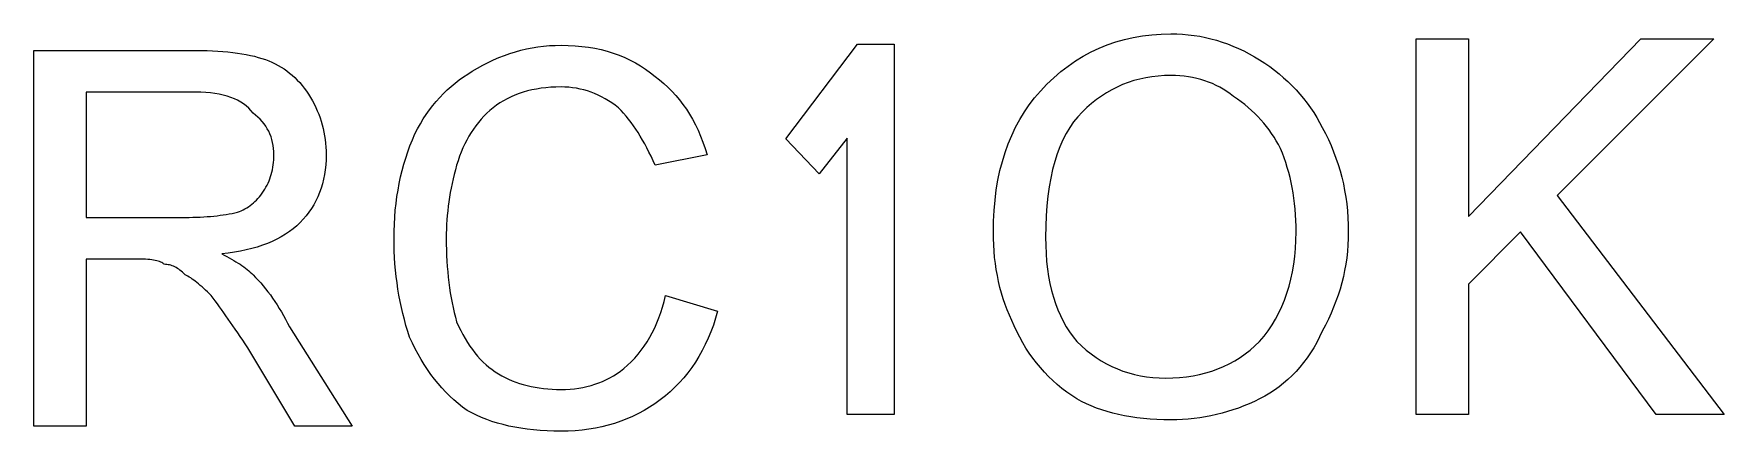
# Model space of a CAD drawing. Extents: x -194 to 239, y -574 to -265.
# Drawn here: x -87.427 to -84.582, y -319.229 to -318.56 of the extents above; entities that cross this region are included whole.
import ezdxf

# ---------------------------------------------------------------- set-up
doc = ezdxf.new("R2010")
doc.units = 0
doc.header["$LTSCALE"] = 0.5
doc.layers.get('0').update_dxf_attribs({"linetype": 'CONTINUOUS'})
doc.layers.add('VISIBLE', color=7, linetype='CONTINUOUS', lineweight=0)

msp = doc.modelspace()

# ---------------------------------------------------------------- linework, layer by layer
at = {"lineweight": 5}
msp.add_line((-86.10507, -318.79598), (-86.16106, -318.73699), dxfattribs=at)
at = {"layer": 'VISIBLE', "color": 7, "lineweight": 5}
for p, q in [((-85.59149, -318.5693), (-85.57656, -318.56591)), ((-85.57656, -318.56591), (-85.56129, -318.56326)), ((-85.56129, -318.56326), (-85.54568, -318.56138)), ((-85.54568, -318.56138), (-85.52972, -318.56024)), ((-85.52972, -318.56024), (-85.51342, -318.55987)), ((-85.51342, -318.55987), (-85.50357, -318.56004)), ((-85.50357, -318.56004), (-85.49379, -318.56055)), ((-85.49379, -318.56055), (-85.48408, -318.56141)), ((-85.48408, -318.56141), (-85.47444, -318.56261)), ((-85.47444, -318.56261), (-85.46486, -318.56416)), ((-85.46486, -318.56416), (-85.45536, -318.56604)), ((-85.45536, -318.56604), (-85.44592, -318.56827)), ((-87.42684, -319.22045), (-87.42684, -318.58795)), ((-87.42684, -318.58795), (-87.15451, -318.58795)), ((-87.15451, -318.58795), (-87.14477, -318.58802)), ((-87.14477, -318.58802), (-87.1353, -318.58822)), ((-87.1353, -318.58822), (-87.1261, -318.58857)), ((-87.1261, -318.58857), (-87.11718, -318.58905)), ((-87.11718, -318.58905), (-87.10853, -318.58966)), ((-87.10853, -318.58966), (-87.10016, -318.59042)), ((-87.10016, -318.59042), (-87.09206, -318.59131)), ((-87.09206, -318.59131), (-87.08423, -318.59234)), ((-87.08423, -318.59234), (-87.07668, -318.59351)), ((-87.07668, -318.59351), (-87.06941, -318.59481)), ((-87.06941, -318.59481), (-87.06241, -318.59625)), ((-86.63498, -318.59632), (-86.62574, -318.59306)), ((-86.62574, -318.59306), (-86.61645, -318.59015)), ((-86.61645, -318.59015), (-86.60708, -318.58757)), ((-86.60708, -318.58757), (-86.59764, -318.58534)), ((-86.59764, -318.58534), (-86.58814, -318.58345)), ((-86.58814, -318.58345), (-86.57856, -318.58191)), ((-86.57856, -318.58191), (-86.56892, -318.58071)), ((-86.56892, -318.58071), (-86.55921, -318.57985)), ((-86.55921, -318.57985), (-86.54943, -318.57934)), ((-86.54943, -318.57934), (-86.53958, -318.57916)), ((-86.53958, -318.57916), (-86.52764, -318.57937)), ((-86.52764, -318.57937), (-86.51597, -318.57999)), ((-86.51597, -318.57999), (-86.50458, -318.58102)), ((-86.50458, -318.58102), (-86.49346, -318.58246)), ((-86.49346, -318.58246), (-86.48261, -318.58431)), ((-86.48261, -318.58431), (-86.47205, -318.58658)), ((-86.47205, -318.58658), (-86.46175, -318.58925)), ((-86.46175, -318.58925), (-86.45173, -318.59234)), ((-86.45173, -318.59234), (-86.44199, -318.59584)), ((-86.16106, -318.73699), (-86.04051, -318.57744)), ((-86.04051, -318.57744), (-85.97901, -318.57744)), ((-85.97901, -318.57744), (-85.97901, -318.97275)), ((-85.97901, -318.57744), (-85.97901, -319.20115)), ((-85.66098, -318.59761), (-85.64776, -318.59044)), ((-85.64776, -318.59044), (-85.63421, -318.58402)), ((-85.63421, -318.58402), (-85.62031, -318.57836)), ((-85.62031, -318.57836), (-85.60607, -318.57346)), ((-85.60607, -318.57346), (-85.59149, -318.5693)), ((-85.44592, -318.56827), (-85.43655, -318.57085)), ((-85.43655, -318.57085), (-85.42725, -318.57376)), ((-85.42725, -318.57376), (-85.41802, -318.57702)), ((-85.41802, -318.57702), (-85.40886, -318.58063)), ((-85.40886, -318.58063), (-85.39977, -318.58457)), ((-85.39977, -318.58457), (-85.39074, -318.58886)), ((-85.39074, -318.58886), (-85.38179, -318.5935)), ((-85.38179, -318.5935), (-85.3729, -318.59847)), ((-85.10054, -318.56865), (-85.01269, -318.56865)), ((-85.10054, -319.20115), (-85.10054, -318.56865)), ((-85.01269, -318.56865), (-85.01269, -318.86733)), ((-85.01269, -318.86733), (-84.72279, -318.56865)), ((-84.5998, -318.56865), (-84.86335, -318.83219)), ((-84.72279, -318.56865), (-84.5998, -318.56865)), ((-87.06241, -318.59625), (-87.05568, -318.59783)), ((-87.05568, -318.59783), (-87.04923, -318.59955)), ((-87.04923, -318.59955), (-87.04306, -318.6014)), ((-87.04306, -318.6014), (-87.03715, -318.60339)), ((-87.03715, -318.60339), (-87.03153, -318.60552)), ((-87.03153, -318.60552), (-87.0261, -318.60782)), ((-87.0261, -318.60782), (-87.02082, -318.61032)), ((-87.02082, -318.61032), (-87.01567, -318.61303)), ((-87.01567, -318.61303), (-87.01066, -318.61595)), ((-87.01066, -318.61595), (-87.00579, -318.61907)), ((-87.00579, -318.61907), (-87.00105, -318.6224)), ((-87.00105, -318.6224), (-86.99646, -318.62594)), ((-86.6965, -318.62762), (-86.68892, -318.62309)), ((-86.68892, -318.62309), (-86.6801, -318.61777)), ((-86.6801, -318.61777), (-86.67121, -318.61279)), ((-86.67121, -318.61279), (-86.66226, -318.60816)), ((-86.66226, -318.60816), (-86.65323, -318.60387)), ((-86.65323, -318.60387), (-86.64414, -318.59993)), ((-86.64414, -318.59993), (-86.63498, -318.59632)), ((-86.44199, -318.59584), (-86.43251, -318.59975)), ((-86.43251, -318.59975), (-86.42332, -318.60408)), ((-86.42332, -318.60408), (-86.4144, -318.60881)), ((-86.4144, -318.60881), (-86.40575, -318.61396)), ((-86.40575, -318.61396), (-86.39738, -318.61952)), ((-86.39738, -318.61952), (-86.38928, -318.62549)), ((-85.71039, -318.63385), (-85.69855, -318.62366)), ((-85.69855, -318.62366), (-85.68637, -318.61422)), ((-85.68637, -318.61422), (-85.67384, -318.60554)), ((-85.67384, -318.60554), (-85.66098, -318.59761)), ((-85.3729, -318.59847), (-85.36408, -318.60379)), ((-85.36408, -318.60379), (-85.35543, -318.60938)), ((-85.35543, -318.60938), (-85.34706, -318.61518)), ((-85.34706, -318.61518), (-85.33896, -318.62119)), ((-85.33896, -318.62119), (-85.33114, -318.6274)), ((-86.99646, -318.62594), (-86.99199, -318.62968)), ((-86.99199, -318.62968), (-86.98767, -318.63362)), ((-86.98767, -318.63362), (-86.98348, -318.63778)), ((-86.98348, -318.63778), (-86.97943, -318.64213)), ((-86.97943, -318.64213), (-86.97552, -318.6467)), ((-86.97552, -318.6467), (-86.97175, -318.65147)), ((-86.97175, -318.65147), (-86.96811, -318.65644)), ((-86.73133, -318.65438), (-86.72478, -318.64848)), ((-86.72478, -318.64848), (-86.71802, -318.64285)), ((-86.71802, -318.64285), (-86.71105, -318.6375)), ((-86.71105, -318.6375), (-86.70388, -318.63242)), ((-86.70388, -318.63242), (-86.6965, -318.62762)), ((-86.57307, -318.65164), (-86.58093, -318.65287)), ((-86.56501, -318.65068), (-86.57307, -318.65164)), ((-86.55674, -318.64999), (-86.56501, -318.65068)), ((-86.54826, -318.64958), (-86.55674, -318.64999)), ((-86.53958, -318.64944), (-86.54826, -318.64958)), ((-86.53302, -318.64958), (-86.53958, -318.64944)), ((-86.52654, -318.64999), (-86.53302, -318.64958)), ((-86.52012, -318.65068), (-86.52654, -318.64999)), ((-86.51377, -318.65164), (-86.52012, -318.65068)), ((-86.50749, -318.65287), (-86.51377, -318.65164)), ((-86.38928, -318.62549), (-86.38145, -318.63187)), ((-86.38145, -318.63187), (-86.3739, -318.63754)), ((-86.3739, -318.63754), (-86.36663, -318.64354)), ((-86.36663, -318.64354), (-86.35963, -318.64989)), ((-86.35963, -318.64989), (-86.3529, -318.65658)), ((-85.73304, -318.6565), (-85.72189, -318.6448)), ((-85.72189, -318.6448), (-85.71039, -318.63385)), ((-85.60391, -318.6496), (-85.61293, -318.65417)), ((-85.59468, -318.64552), (-85.60391, -318.6496)), ((-85.58524, -318.64191), (-85.59468, -318.64552)), ((-85.5756, -318.63879), (-85.58524, -318.64191)), ((-85.56575, -318.63615), (-85.5756, -318.63879)), ((-85.5557, -318.63399), (-85.56575, -318.63615)), ((-85.54544, -318.63231), (-85.5557, -318.63399)), ((-85.53497, -318.63111), (-85.54544, -318.63231)), ((-85.5243, -318.63038), (-85.53497, -318.63111)), ((-85.51342, -318.63014), (-85.5243, -318.63038)), ((-85.5058, -318.63028), (-85.51342, -318.63014)), ((-85.49832, -318.63069), (-85.5058, -318.63028)), ((-85.49098, -318.63138), (-85.49832, -318.63069)), ((-85.48377, -318.63234), (-85.49098, -318.63138)), ((-85.4767, -318.63358), (-85.48377, -318.63234)), ((-85.46977, -318.63509), (-85.4767, -318.63358)), ((-85.46298, -318.63687), (-85.46977, -318.63509)), ((-85.45632, -318.63893), (-85.46298, -318.63687)), ((-85.4498, -318.64126), (-85.45632, -318.63893)), ((-85.44342, -318.64387), (-85.4498, -318.64126)), ((-85.43717, -318.64675), (-85.44342, -318.64387)), ((-85.43106, -318.64991), (-85.43717, -318.64675)), ((-85.42509, -318.65334), (-85.43106, -318.64991)), ((-85.33114, -318.6274), (-85.32359, -318.63382)), ((-85.32359, -318.63382), (-85.31631, -318.64044)), ((-85.31631, -318.64044), (-85.30931, -318.64727)), ((-85.30931, -318.64727), (-85.30259, -318.6543)), ((-87.15451, -318.65823), (-87.33899, -318.65823)), ((-87.33899, -318.65823), (-87.33899, -318.86906)), ((-87.1459, -318.65836), (-87.15451, -318.65823)), ((-87.13763, -318.65878), (-87.1459, -318.65836)), ((-87.1297, -318.65946), (-87.13763, -318.65878)), ((-87.12212, -318.66042), (-87.1297, -318.65946)), ((-87.11488, -318.66166), (-87.12212, -318.66042)), ((-87.10798, -318.66317), (-87.11488, -318.66166)), ((-87.10143, -318.66495), (-87.10798, -318.66317)), ((-87.09522, -318.66701), (-87.10143, -318.66495)), ((-87.08935, -318.66935), (-87.09522, -318.66701)), ((-87.08382, -318.67195), (-87.08935, -318.66935)), ((-87.07864, -318.67484), (-87.08382, -318.67195)), ((-87.0738, -318.67799), (-87.07864, -318.67484)), ((-87.06931, -318.68142), (-87.0738, -318.67799)), ((-86.96811, -318.65644), (-86.96461, -318.66162)), ((-86.96461, -318.66162), (-86.96125, -318.66701)), ((-86.96125, -318.66701), (-86.95806, -318.67254)), ((-86.95806, -318.67254), (-86.95507, -318.67813)), ((-86.95507, -318.67813), (-86.95229, -318.68379)), ((-86.76102, -318.68801), (-86.75549, -318.68074)), ((-86.75549, -318.68074), (-86.74976, -318.67374)), ((-86.74976, -318.67374), (-86.74382, -318.66701)), ((-86.74382, -318.66701), (-86.73768, -318.66056)), ((-86.73768, -318.66056), (-86.73133, -318.65438)), ((-86.64819, -318.68033), (-86.65378, -318.68458)), ((-86.64239, -318.67635), (-86.64819, -318.68033)), ((-86.63638, -318.67264), (-86.64239, -318.67635)), ((-86.63017, -318.66921), (-86.63638, -318.67264)), ((-86.62375, -318.66605), (-86.63017, -318.66921)), ((-86.61713, -318.66317), (-86.62375, -318.66605)), ((-86.6103, -318.66056), (-86.61713, -318.66317)), ((-86.60327, -318.65823), (-86.6103, -318.66056)), ((-86.59603, -318.65617), (-86.60327, -318.65823)), ((-86.58858, -318.65438), (-86.59603, -318.65617)), ((-86.58093, -318.65287), (-86.58858, -318.65438)), ((-86.50128, -318.65438), (-86.50749, -318.65287)), ((-86.49514, -318.65617), (-86.50128, -318.65438)), ((-86.48907, -318.65823), (-86.49514, -318.65617)), ((-86.48306, -318.66056), (-86.48907, -318.65823)), ((-86.47712, -318.66317), (-86.48306, -318.66056)), ((-86.47126, -318.66605), (-86.47712, -318.66317)), ((-86.46546, -318.66921), (-86.47126, -318.66605)), ((-86.45973, -318.67264), (-86.46546, -318.66921)), ((-86.45406, -318.67635), (-86.45973, -318.67264)), ((-86.44847, -318.68033), (-86.45406, -318.67635)), ((-86.44295, -318.68458), (-86.44847, -318.68033)), ((-86.3529, -318.65658), (-86.34645, -318.66361)), ((-86.34645, -318.66361), (-86.34027, -318.67099)), ((-86.34027, -318.67099), (-86.33437, -318.67871)), ((-86.33437, -318.67871), (-86.32874, -318.68678)), ((-85.75991, -318.6916), (-85.75157, -318.67942)), ((-85.75157, -318.67942), (-85.74261, -318.66772)), ((-85.74261, -318.66772), (-85.73304, -318.6565)), ((-85.64698, -318.67723), (-85.65497, -318.68419)), ((-85.63877, -318.67074), (-85.64698, -318.67723)), ((-85.63037, -318.66473), (-85.63877, -318.67074)), ((-85.62175, -318.65921), (-85.63037, -318.66473)), ((-85.61293, -318.65417), (-85.62175, -318.65921)), ((-85.41926, -318.65705), (-85.42509, -318.65334)), ((-85.41356, -318.66103), (-85.41926, -318.65705)), ((-85.408, -318.66528), (-85.41356, -318.66103)), ((-85.40152, -318.66974), (-85.408, -318.66528)), ((-85.39524, -318.67434), (-85.40152, -318.66974)), ((-85.38916, -318.67908), (-85.39524, -318.67434)), ((-85.3833, -318.68395), (-85.38916, -318.67908)), ((-85.30259, -318.6543), (-85.29613, -318.66154)), ((-85.29613, -318.66154), (-85.28996, -318.66899)), ((-85.28996, -318.66899), (-85.28405, -318.67664)), ((-85.28405, -318.67664), (-85.27843, -318.6845)), ((-87.06515, -318.68513), (-87.06931, -318.68142)), ((-87.06135, -318.68911), (-87.06515, -318.68513)), ((-87.05788, -318.69337), (-87.06135, -318.68911)), ((-87.05362, -318.69673), (-87.05788, -318.69337)), ((-87.04964, -318.70023), (-87.05362, -318.69673)), ((-87.04594, -318.70387), (-87.04964, -318.70023)), ((-87.04251, -318.70764), (-87.04594, -318.70387)), ((-87.03935, -318.71155), (-87.04251, -318.70764)), ((-86.95229, -318.68379), (-86.94972, -318.68952)), ((-86.94972, -318.68952), (-86.94735, -318.69532)), ((-86.94735, -318.69532), (-86.94519, -318.70119)), ((-86.94519, -318.70119), (-86.94323, -318.70713)), ((-86.94323, -318.70713), (-86.94148, -318.71313)), ((-86.77636, -318.71148), (-86.77145, -318.70339)), ((-86.77145, -318.70339), (-86.76634, -318.69556)), ((-86.76634, -318.69556), (-86.76102, -318.68801)), ((-86.67866, -318.70912), (-86.68302, -318.71464)), ((-86.6741, -318.7038), (-86.67866, -318.70912)), ((-86.66933, -318.69869), (-86.6741, -318.7038)), ((-86.66435, -318.69378), (-86.66933, -318.69869)), ((-86.65917, -318.68908), (-86.66435, -318.69378)), ((-86.65378, -318.68458), (-86.65917, -318.68908)), ((-86.43859, -318.68908), (-86.44295, -318.68458)), ((-86.4343, -318.69378), (-86.43859, -318.68908)), ((-86.43008, -318.69869), (-86.4343, -318.69378)), ((-86.42593, -318.7038), (-86.43008, -318.69869)), ((-86.42184, -318.70912), (-86.42593, -318.7038)), ((-86.41783, -318.71464), (-86.42184, -318.70912)), ((-86.32874, -318.68678), (-86.32339, -318.69519)), ((-86.32339, -318.69519), (-86.31831, -318.70394)), ((-86.31831, -318.70394), (-86.31351, -318.71303)), ((-85.77473, -318.71741), (-85.76763, -318.70427)), ((-85.76763, -318.70427), (-85.75991, -318.6916)), ((-85.67717, -318.70838), (-85.68366, -318.71779)), ((-85.67021, -318.69967), (-85.67717, -318.70838)), ((-85.66276, -318.69164), (-85.67021, -318.69967)), ((-85.65497, -318.68419), (-85.66276, -318.69164)), ((-85.37763, -318.68896), (-85.3833, -318.68395)), ((-85.37218, -318.69411), (-85.37763, -318.68896)), ((-85.36693, -318.69939), (-85.37218, -318.69411)), ((-85.36188, -318.70481), (-85.36693, -318.69939)), ((-85.35704, -318.71037), (-85.36188, -318.70481)), ((-85.27843, -318.6845), (-85.27307, -318.69256)), ((-85.27307, -318.69256), (-85.268, -318.70083)), ((-85.268, -318.70083), (-85.26319, -318.70931)), ((-85.26319, -318.70931), (-85.25866, -318.71799)), ((-87.03647, -318.7156), (-87.03935, -318.71155)), ((-87.03386, -318.71979), (-87.03647, -318.7156)), ((-87.03153, -318.72411), (-87.03386, -318.71979)), ((-87.02947, -318.72857), (-87.03153, -318.72411)), ((-87.02768, -318.73317), (-87.02947, -318.72857)), ((-87.02617, -318.73791), (-87.02768, -318.73317)), ((-87.02494, -318.74278), (-87.02617, -318.73791)), ((-86.94148, -318.71313), (-86.93994, -318.71921)), ((-86.93994, -318.71921), (-86.9386, -318.72535)), ((-86.9386, -318.72535), (-86.93747, -318.73156)), ((-86.93747, -318.73156), (-86.93654, -318.73784)), ((-86.93654, -318.73784), (-86.93582, -318.74419)), ((-86.78981, -318.73846), (-86.78555, -318.72851)), ((-86.78555, -318.72851), (-86.78106, -318.71986)), ((-86.78106, -318.71986), (-86.77636, -318.71148)), ((-86.69486, -318.73245), (-86.69839, -318.7388)), ((-86.69112, -318.72631), (-86.69486, -318.73245)), ((-86.68717, -318.72037), (-86.69112, -318.72631)), ((-86.68302, -318.71464), (-86.68717, -318.72037)), ((-86.41388, -318.72037), (-86.41783, -318.71464)), ((-86.41, -318.72631), (-86.41388, -318.72037)), ((-86.40619, -318.73245), (-86.41, -318.72631)), ((-86.40245, -318.7388), (-86.40619, -318.73245)), ((-86.31351, -318.71303), (-86.30898, -318.72247)), ((-86.30898, -318.72247), (-86.30472, -318.73225)), ((-86.30472, -318.73225), (-86.30074, -318.74237)), ((-86.05808, -318.73556), (-86.10507, -318.79598)), ((-86.05808, -319.20115), (-86.05808, -318.73556)), ((-86.05808, -318.97275), (-86.05808, -318.73556)), ((-85.78709, -318.74514), (-85.78122, -318.73103)), ((-85.78122, -318.73103), (-85.77473, -318.71741)), ((-85.68966, -318.72787), (-85.69519, -318.73865)), ((-85.68366, -318.71779), (-85.68966, -318.72787)), ((-85.35241, -318.71607), (-85.35704, -318.71037)), ((-85.34798, -318.7219), (-85.35241, -318.71607)), ((-85.34376, -318.72787), (-85.34798, -318.7219)), ((-85.33975, -318.73398), (-85.34376, -318.72787)), ((-85.33594, -318.74023), (-85.33975, -318.73398)), ((-85.25866, -318.71799), (-85.25334, -318.72794)), ((-85.25334, -318.72794), (-85.24837, -318.73803)), ((-85.24837, -318.73803), (-85.24373, -318.74826)), ((-87.02398, -318.74779), (-87.02494, -318.74278)), ((-87.02329, -318.75294), (-87.02398, -318.74779)), ((-87.02288, -318.75822), (-87.02329, -318.75294)), ((-87.02274, -318.76364), (-87.02288, -318.75822)), ((-87.02281, -318.768), (-87.02274, -318.76364)), ((-86.93582, -318.74419), (-86.9353, -318.7506)), ((-86.9353, -318.7506), (-86.935, -318.75709)), ((-86.93489, -318.76364), (-86.93506, -318.77233)), ((-86.935, -318.75709), (-86.93489, -318.76364)), ((-86.80093, -318.76913), (-86.79749, -318.75877)), ((-86.79749, -318.75877), (-86.79379, -318.74855)), ((-86.79379, -318.74855), (-86.78981, -318.73846)), ((-86.71047, -318.76625), (-86.71297, -318.77363)), ((-86.70776, -318.75908), (-86.71047, -318.76625)), ((-86.70484, -318.75211), (-86.70776, -318.75908)), ((-86.70172, -318.74535), (-86.70484, -318.75211)), ((-86.69839, -318.7388), (-86.70172, -318.74535)), ((-86.39878, -318.74535), (-86.40245, -318.7388)), ((-86.39518, -318.75211), (-86.39878, -318.74535)), ((-86.39164, -318.75908), (-86.39518, -318.75211)), ((-86.38818, -318.76625), (-86.39164, -318.75908)), ((-86.38478, -318.77363), (-86.38818, -318.76625)), ((-86.29361, -318.76364), (-86.38145, -318.78121)), ((-86.30074, -318.74237), (-86.29704, -318.75284)), ((-86.29704, -318.75284), (-86.29361, -318.76364)), ((-85.79697, -318.77478), (-85.79234, -318.75972)), ((-85.79234, -318.75972), (-85.78709, -318.74514)), ((-85.7048, -318.76226), (-85.70888, -318.77509)), ((-85.70023, -318.75011), (-85.7048, -318.76226)), ((-85.69519, -318.73865), (-85.70023, -318.75011)), ((-85.33234, -318.74661), (-85.33594, -318.74023)), ((-85.32894, -318.75313), (-85.33234, -318.74661)), ((-85.32575, -318.76089), (-85.32894, -318.75313)), ((-85.32276, -318.76878), (-85.32575, -318.76089)), ((-85.24373, -318.74826), (-85.23944, -318.75862)), ((-85.23944, -318.75862), (-85.2355, -318.76912)), ((-87.02713, -318.79659), (-87.0261, -318.79271)), ((-87.0261, -318.79271), (-87.02521, -318.78876)), ((-87.02521, -318.78876), (-87.02446, -318.78475)), ((-87.02446, -318.78475), (-87.02384, -318.78066)), ((-87.02384, -318.78066), (-87.02336, -318.77651)), ((-87.02336, -318.77651), (-87.02302, -318.77229)), ((-87.02302, -318.77229), (-87.02281, -318.768)), ((-86.93644, -318.78907), (-86.93764, -318.79714)), ((-86.93558, -318.7808), (-86.93644, -318.78907)), ((-86.93506, -318.77233), (-86.93558, -318.7808)), ((-86.80957, -318.80105), (-86.80696, -318.79027)), ((-86.80696, -318.79027), (-86.80408, -318.77964)), ((-86.80408, -318.77964), (-86.80093, -318.76913)), ((-86.7174, -318.7889), (-86.71939, -318.79659)), ((-86.71527, -318.78121), (-86.7174, -318.7889)), ((-86.71297, -318.77363), (-86.71527, -318.78121)), ((-86.38145, -318.78121), (-86.38478, -318.77363)), ((-85.80438, -318.80635), (-85.80098, -318.79033)), ((-85.80098, -318.79033), (-85.79697, -318.77478)), ((-85.71248, -318.78861), (-85.71561, -318.80282)), ((-85.70888, -318.77509), (-85.71248, -318.78861)), ((-85.31998, -318.77681), (-85.32276, -318.76878)), ((-85.31741, -318.78498), (-85.31998, -318.77681)), ((-85.31504, -318.79328), (-85.31741, -318.78498)), ((-85.31288, -318.80172), (-85.31504, -318.79328)), ((-85.2355, -318.76912), (-85.2319, -318.77976)), ((-85.2319, -318.77976), (-85.22864, -318.79054)), ((-85.22864, -318.79054), (-85.22572, -318.80145)), ((-87.04031, -318.82514), (-87.03818, -318.82181)), ((-87.03818, -318.82181), (-87.03619, -318.81841)), ((-87.03619, -318.81841), (-87.03434, -318.81495)), ((-87.03434, -318.81495), (-87.03262, -318.81141)), ((-87.03262, -318.81141), (-87.03105, -318.80781)), ((-87.03105, -318.80781), (-87.0296, -318.80414)), ((-87.0296, -318.80414), (-87.0283, -318.8004)), ((-87.0283, -318.8004), (-87.02713, -318.79659)), ((-86.9433, -318.82009), (-86.94587, -318.82733)), ((-86.94107, -318.81265), (-86.9433, -318.82009)), ((-86.93918, -318.80499), (-86.94107, -318.81265)), ((-86.93764, -318.79714), (-86.93918, -318.80499)), ((-86.81575, -318.8342), (-86.81397, -318.82301)), ((-86.81397, -318.82301), (-86.81191, -318.81196)), ((-86.81191, -318.81196), (-86.80957, -318.80105)), ((-86.72454, -318.81965), (-86.72598, -318.82733)), ((-86.72296, -318.81196), (-86.72454, -318.81965)), ((-86.72124, -318.80427), (-86.72296, -318.81196)), ((-86.71939, -318.79659), (-86.72124, -318.80427)), ((-85.80932, -318.83985), (-85.80716, -318.82286)), ((-85.80716, -318.82286), (-85.80438, -318.80635)), ((-85.71825, -318.81771), (-85.72041, -318.83329)), ((-85.71561, -318.80282), (-85.71825, -318.81771)), ((-85.31092, -318.8103), (-85.31288, -318.80172)), ((-85.30917, -318.81902), (-85.31092, -318.8103)), ((-85.30763, -318.82787), (-85.30917, -318.81902)), ((-85.22572, -318.80145), (-85.22314, -318.8125)), ((-85.22314, -318.8125), (-85.22091, -318.82368)), ((-87.06862, -318.85307), (-87.0657, -318.85122)), ((-87.0657, -318.85122), (-87.06286, -318.84923)), ((-87.06286, -318.84923), (-87.06008, -318.8471)), ((-87.06008, -318.8471), (-87.05737, -318.84483)), ((-87.05737, -318.84483), (-87.05472, -318.84243)), ((-87.05472, -318.84243), (-87.05215, -318.83989)), ((-87.05215, -318.83989), (-87.04964, -318.83722)), ((-87.04964, -318.83722), (-87.04721, -318.8344)), ((-87.04721, -318.8344), (-87.04484, -318.83145)), ((-87.04484, -318.83145), (-87.04254, -318.82836)), ((-87.04254, -318.82836), (-87.04031, -318.82514)), ((-86.95565, -318.84782), (-86.9596, -318.85424)), ((-86.95205, -318.8412), (-86.95565, -318.84782)), ((-86.94879, -318.83437), (-86.95205, -318.8412)), ((-86.94587, -318.82733), (-86.94879, -318.83437)), ((-86.81849, -318.85698), (-86.81726, -318.84552)), ((-86.81726, -318.84552), (-86.81575, -318.8342)), ((-86.72948, -318.85039), (-86.73037, -318.85808)), ((-86.72845, -318.84271), (-86.72948, -318.85039)), ((-86.72728, -318.83502), (-86.72845, -318.84271)), ((-86.72598, -318.82733), (-86.72728, -318.83502)), ((-85.81087, -318.85731), (-85.80932, -318.83985)), ((-85.72209, -318.84956), (-85.72329, -318.86651)), ((-85.72041, -318.83329), (-85.72209, -318.84956)), ((-85.30629, -318.83686), (-85.30763, -318.82787)), ((-85.30516, -318.84599), (-85.30629, -318.83686)), ((-85.30423, -318.85525), (-85.30516, -318.84599)), ((-85.22091, -318.82368), (-85.21903, -318.83501)), ((-85.21903, -318.83501), (-85.21748, -318.84647)), ((-85.21748, -318.84647), (-85.21628, -318.85807)), ((-84.86335, -318.83219), (-84.58223, -319.20115)), ((-87.33899, -318.86906), (-87.17208, -318.86906)), ((-87.17208, -318.86906), (-87.16556, -318.86903)), ((-87.16556, -318.86903), (-87.15918, -318.86892)), ((-87.15918, -318.86892), (-87.15293, -318.86875)), ((-87.15293, -318.86875), (-87.14683, -318.86851)), ((-87.14683, -318.86851), (-87.14085, -318.8682)), ((-87.14085, -318.8682), (-87.13502, -318.86783)), ((-87.13502, -318.86783), (-87.12932, -318.86738)), ((-87.12932, -318.86738), (-87.12377, -318.86687)), ((-87.12377, -318.86687), (-87.11834, -318.86628)), ((-87.11834, -318.86628), (-87.11306, -318.86563)), ((-87.11306, -318.86563), (-87.10791, -318.86491)), ((-87.10791, -318.86491), (-87.1029, -318.86412)), ((-87.1029, -318.86412), (-87.09803, -318.86326)), ((-87.09803, -318.86326), (-87.09329, -318.86234)), ((-87.09329, -318.86234), (-87.0887, -318.86134)), ((-87.0887, -318.86134), (-87.08423, -318.86028)), ((-87.08423, -318.86028), (-87.08097, -318.85911)), ((-87.08097, -318.85911), (-87.07778, -318.85781)), ((-87.07778, -318.85781), (-87.07466, -318.85636)), ((-87.07466, -318.85636), (-87.07161, -318.85479)), ((-87.07161, -318.85479), (-87.06862, -318.85307)), ((-86.97882, -318.87785), (-86.98448, -318.8832)), ((-86.9735, -318.87225), (-86.97882, -318.87785)), ((-86.96852, -318.86645), (-86.9735, -318.87225)), ((-86.96389, -318.86045), (-86.96852, -318.86645)), ((-86.9596, -318.85424), (-86.96389, -318.86045)), ((-86.82014, -318.88032), (-86.81946, -318.86858)), ((-86.81946, -318.86858), (-86.81849, -318.85698)), ((-86.73175, -318.87345), (-86.73223, -318.88114)), ((-86.73113, -318.86577), (-86.73175, -318.87345)), ((-86.73037, -318.85808), (-86.73113, -318.86577)), ((-85.8121, -318.89369), (-85.81179, -318.87526)), ((-85.81179, -318.87526), (-85.81087, -318.85731)), ((-85.72329, -318.86651), (-85.72401, -318.88415)), ((-85.30351, -318.86466), (-85.30423, -318.85525)), ((-85.303, -318.8742), (-85.30351, -318.86466)), ((-85.30269, -318.88387), (-85.303, -318.8742)), ((-85.21628, -318.85807), (-85.21542, -318.8698)), ((-85.21542, -318.8698), (-85.21491, -318.88168)), ((-87.01794, -318.90585), (-87.02566, -318.90955)), ((-87.01056, -318.90187), (-87.01794, -318.90585)), ((-87.00352, -318.89761), (-87.01056, -318.90187)), ((-86.99683, -318.89308), (-87.00352, -318.89761)), ((-86.99048, -318.88828), (-86.99683, -318.89308)), ((-86.98448, -318.8832), (-86.99048, -318.88828)), ((-86.82069, -318.9042), (-86.82055, -318.89219)), ((-86.82059, -318.91515), (-86.82069, -318.9042)), ((-86.82055, -318.89219), (-86.82014, -318.88032)), ((-86.73277, -318.89651), (-86.73284, -318.9042)), ((-86.73284, -318.9042), (-86.73277, -318.91401)), ((-86.73257, -318.88883), (-86.73277, -318.89651)), ((-86.73223, -318.88114), (-86.73257, -318.88883)), ((-85.81196, -318.9046), (-85.8121, -318.89369)), ((-85.81155, -318.91537), (-85.81196, -318.9046)), ((-85.72401, -318.88415), (-85.72425, -318.90247)), ((-85.72425, -318.90247), (-85.72405, -318.91654)), ((-85.30355, -318.92155), (-85.30283, -318.90779)), ((-85.30283, -318.90779), (-85.30259, -318.89369)), ((-85.30259, -318.89369), (-85.30269, -318.88387)), ((-85.21491, -318.90463), (-85.21542, -318.91551)), ((-85.21491, -318.88168), (-85.21474, -318.89369)), ((-85.21474, -318.89369), (-85.21491, -318.90463)), ((-84.92484, -318.89369), (-85.01269, -318.98154)), ((-84.69644, -319.20115), (-84.92484, -318.89369)), ((-87.09978, -318.92932), (-87.11059, -318.93056)), ((-87.11059, -318.93056), (-87.10626, -318.93275)), ((-87.10626, -318.93275), (-87.10208, -318.93495)), ((-87.10208, -318.93495), (-87.09803, -318.93714)), ((-87.08931, -318.92781), (-87.09978, -318.92932)), ((-87.09803, -318.93714), (-87.09412, -318.93934)), ((-87.07919, -318.92603), (-87.08931, -318.92781)), ((-87.06941, -318.92397), (-87.07919, -318.92603)), ((-87.05997, -318.92163), (-87.06941, -318.92397)), ((-87.05088, -318.91903), (-87.05997, -318.92163)), ((-87.04213, -318.91614), (-87.05088, -318.91903)), ((-87.03372, -318.91299), (-87.04213, -318.91614)), ((-87.02566, -318.90955), (-87.03372, -318.91299)), ((-86.82028, -318.92603), (-86.82059, -318.91515)), ((-86.81976, -318.93683), (-86.82028, -318.92603)), ((-86.81904, -318.94758), (-86.81976, -318.93683)), ((-86.73277, -318.91401), (-86.73257, -318.92369)), ((-86.73257, -318.92369), (-86.73223, -318.93323)), ((-86.73223, -318.93323), (-86.73175, -318.94263)), ((-85.81087, -318.92601), (-85.81155, -318.91537)), ((-85.80991, -318.93651), (-85.81087, -318.92601)), ((-85.80867, -318.94688), (-85.80991, -318.93651)), ((-85.72405, -318.91654), (-85.72343, -318.9302)), ((-85.72343, -318.9302), (-85.7224, -318.94344)), ((-85.30643, -318.94804), (-85.30475, -318.93497)), ((-85.30475, -318.93497), (-85.30355, -318.92155)), ((-85.21748, -318.93706), (-85.21903, -318.94773)), ((-85.21628, -318.92632), (-85.21748, -318.93706)), ((-85.21542, -318.91551), (-85.21628, -318.92632)), ((-87.33899, -318.93934), (-87.33899, -319.22045)), ((-87.25114, -318.93934), (-87.33899, -318.93934)), ((-87.24686, -318.93937), (-87.25114, -318.93934)), ((-87.24277, -318.93948), (-87.24686, -318.93937)), ((-87.23889, -318.93965), (-87.24277, -318.93948)), ((-87.23522, -318.93989), (-87.23889, -318.93965)), ((-87.23176, -318.9402), (-87.23522, -318.93989)), ((-87.2285, -318.94058), (-87.23176, -318.9402)), ((-87.22544, -318.94102), (-87.2285, -318.94058)), ((-87.22259, -318.94154), (-87.22544, -318.94102)), ((-87.21995, -318.94212), (-87.22259, -318.94154)), ((-87.21752, -318.94277), (-87.21995, -318.94212)), ((-87.21528, -318.94349), (-87.21752, -318.94277)), ((-87.21326, -318.94428), (-87.21528, -318.94349)), ((-87.21144, -318.94514), (-87.21326, -318.94428)), ((-87.20983, -318.94607), (-87.21144, -318.94514)), ((-87.20842, -318.94706), (-87.20983, -318.94607)), ((-87.20722, -318.94812), (-87.20842, -318.94706)), ((-87.20502, -318.94819), (-87.20722, -318.94812)), ((-87.20283, -318.9484), (-87.20502, -318.94819)), ((-87.20063, -318.94874), (-87.20283, -318.9484)), ((-87.19844, -318.94922), (-87.20063, -318.94874)), ((-87.19624, -318.94984), (-87.19844, -318.94922)), ((-87.19404, -318.9506), (-87.19624, -318.94984)), ((-87.19185, -318.95149), (-87.19404, -318.9506)), ((-87.18965, -318.95252), (-87.19185, -318.95149)), ((-87.18746, -318.95368), (-87.18965, -318.95252)), ((-87.18526, -318.95499), (-87.18746, -318.95368)), ((-87.18306, -318.95643), (-87.18526, -318.95499)), ((-87.18087, -318.95801), (-87.18306, -318.95643)), ((-87.17867, -318.95972), (-87.18087, -318.95801)), ((-87.17647, -318.96158), (-87.17867, -318.95972)), ((-87.17428, -318.96357), (-87.17647, -318.96158)), ((-87.17208, -318.96569), (-87.17428, -318.96357)), ((-87.09412, -318.93934), (-87.09034, -318.94154)), ((-87.09034, -318.94154), (-87.0867, -318.94373)), ((-87.0867, -318.94373), (-87.0832, -318.94593)), ((-87.0832, -318.94593), (-87.07984, -318.94812)), ((-87.07984, -318.94812), (-87.07662, -318.95032)), ((-87.07662, -318.95032), (-87.07353, -318.95252)), ((-87.07353, -318.95252), (-87.07058, -318.95471)), ((-87.07058, -318.95471), (-87.06776, -318.95691)), ((-87.06776, -318.95691), (-87.06509, -318.95911)), ((-87.06509, -318.95911), (-87.06255, -318.9613)), ((-87.06255, -318.9613), (-87.06014, -318.9635)), ((-87.06014, -318.9635), (-87.05788, -318.96569)), ((-86.81812, -318.95825), (-86.81904, -318.94758)), ((-86.81699, -318.96885), (-86.81812, -318.95825)), ((-86.73175, -318.94263), (-86.73113, -318.9519)), ((-86.73113, -318.9519), (-86.73037, -318.96103)), ((-86.73037, -318.96103), (-86.72948, -318.97002)), ((-85.80716, -318.9571), (-85.80867, -318.94688)), ((-85.80538, -318.96719), (-85.80716, -318.9571)), ((-85.7224, -318.94344), (-85.72096, -318.95628)), ((-85.72096, -318.95628), (-85.71911, -318.9687)), ((-85.31123, -318.97316), (-85.30859, -318.96077)), ((-85.30859, -318.96077), (-85.30643, -318.94804)), ((-85.22091, -318.95834), (-85.22314, -318.96887)), ((-85.21903, -318.94773), (-85.22091, -318.95834)), ((-87.16985, -318.96686), (-87.17208, -318.96569)), ((-87.16755, -318.96816), (-87.16985, -318.96686)), ((-87.16518, -318.96961), (-87.16755, -318.96816)), ((-87.16275, -318.97118), (-87.16518, -318.96961)), ((-87.16024, -318.9729), (-87.16275, -318.97118)), ((-87.15767, -318.97475), (-87.16024, -318.9729)), ((-87.15503, -318.97674), (-87.15767, -318.97475)), ((-87.15232, -318.97887), (-87.15503, -318.97674)), ((-87.14954, -318.98114), (-87.15232, -318.97887)), ((-87.14669, -318.98354), (-87.14954, -318.98114)), ((-87.14377, -318.98608), (-87.14669, -318.98354)), ((-87.14079, -318.98875), (-87.14377, -318.98608)), ((-87.13773, -318.99157), (-87.14079, -318.98875)), ((-87.13461, -318.99452), (-87.13773, -318.99157)), ((-87.05788, -318.96569), (-87.05352, -318.97016)), ((-87.05352, -318.97016), (-87.04923, -318.97475)), ((-87.04923, -318.97475), (-87.04501, -318.97949)), ((-87.04501, -318.97949), (-87.04086, -318.98436)), ((-87.04086, -318.98436), (-87.03678, -318.98937)), ((-87.03678, -318.98937), (-87.03276, -318.99452)), ((-86.81565, -318.97939), (-86.81699, -318.96885)), ((-86.8141, -318.98985), (-86.81565, -318.97939)), ((-86.81235, -319.00025), (-86.8141, -318.98985)), ((-86.72948, -318.97002), (-86.72845, -318.97887)), ((-86.72845, -318.97887), (-86.72728, -318.98759)), ((-86.72728, -318.98759), (-86.72598, -318.99617)), ((-85.80332, -318.97714), (-85.80538, -318.96719)), ((-85.80098, -318.98696), (-85.80332, -318.97714)), ((-85.79838, -318.99663), (-85.80098, -318.98696)), ((-85.71911, -318.9687), (-85.71684, -318.98071)), ((-85.71684, -318.98071), (-85.71417, -318.99231)), ((-85.71417, -318.99231), (-85.71108, -319.0035)), ((-85.31796, -318.99691), (-85.31436, -318.98521)), ((-85.31436, -318.98521), (-85.31123, -318.97316)), ((-85.22864, -318.98974), (-85.2319, -319.00007)), ((-85.22572, -318.97934), (-85.22864, -318.98974)), ((-85.22314, -318.96887), (-85.22572, -318.97934)), ((-85.01269, -318.98154), (-85.01269, -319.20115)), ((-87.13142, -318.99761), (-87.13461, -318.99452)), ((-87.12816, -319.00083), (-87.13142, -318.99761)), ((-87.12483, -319.00529), (-87.12816, -319.00083)), ((-87.12143, -319.00989), (-87.12483, -319.00529)), ((-87.11797, -319.01463), (-87.12143, -319.00989)), ((-87.11443, -319.0195), (-87.11797, -319.01463)), ((-87.11083, -319.02451), (-87.11443, -319.0195)), ((-87.03276, -318.99452), (-87.02881, -318.9998)), ((-87.02881, -318.9998), (-87.02494, -319.00523)), ((-87.02494, -319.00523), (-87.02113, -319.01078)), ((-87.02113, -319.01078), (-87.01739, -319.01648)), ((-87.01739, -319.01648), (-87.01372, -319.02231)), ((-87.01372, -319.02231), (-87.01011, -319.02829)), ((-86.8104, -319.01058), (-86.81235, -319.00025)), ((-86.80823, -319.02084), (-86.8104, -319.01058)), ((-86.80587, -319.03103), (-86.80823, -319.02084)), ((-86.72598, -318.99617), (-86.72454, -319.00461)), ((-86.72454, -319.00461), (-86.72296, -319.01291)), ((-86.72296, -319.01291), (-86.72124, -319.02108)), ((-86.72124, -319.02108), (-86.71939, -319.02911)), ((-86.37171, -319.02925), (-86.36882, -319.02005)), ((-86.36882, -319.02005), (-86.36622, -319.01058)), ((-86.36622, -319.01058), (-86.36388, -319.00083)), ((-86.36388, -319.00083), (-86.27604, -319.02719)), ((-85.79549, -319.00617), (-85.79838, -318.99663)), ((-85.79234, -319.01558), (-85.79549, -319.00617)), ((-85.7889, -319.02484), (-85.79234, -319.01558)), ((-85.71108, -319.0035), (-85.70758, -319.01427)), ((-85.70758, -319.01427), (-85.70366, -319.02464)), ((-85.33165, -319.02995), (-85.32661, -319.01928)), ((-85.32661, -319.01928), (-85.32204, -319.00827)), ((-85.32204, -319.00827), (-85.31796, -318.99691)), ((-85.23944, -319.02052), (-85.24373, -319.03064)), ((-85.2355, -319.01033), (-85.23944, -319.02052)), ((-85.2319, -319.00007), (-85.2355, -319.01033)), ((-87.10716, -319.02966), (-87.11083, -319.02451)), ((-87.10342, -319.03494), (-87.10716, -319.02966)), ((-87.09961, -319.04036), (-87.10342, -319.03494)), ((-87.09573, -319.04592), (-87.09961, -319.04036)), ((-87.09178, -319.05162), (-87.09573, -319.04592)), ((-87.01011, -319.02829), (-87.00658, -319.03439)), ((-87.00658, -319.03439), (-87.00311, -319.04064)), ((-87.00311, -319.04064), (-86.99972, -319.04702)), ((-86.99972, -319.04702), (-86.99639, -319.05354)), ((-86.80329, -319.04115), (-86.80587, -319.03103)), ((-86.80051, -319.05121), (-86.80329, -319.04115)), ((-86.71939, -319.02911), (-86.7174, -319.037)), ((-86.7174, -319.037), (-86.71527, -319.04476)), ((-86.71527, -319.04476), (-86.71191, -319.05231)), ((-86.382, -319.05519), (-86.3783, -319.04682)), ((-86.3783, -319.04682), (-86.37486, -319.03817)), ((-86.37486, -319.03817), (-86.37171, -319.02925)), ((-86.28331, -319.05066), (-86.28746, -319.06188)), ((-86.2795, -319.03909), (-86.28331, -319.05066)), ((-86.27604, -319.02719), (-86.2795, -319.03909)), ((-85.7852, -319.03397), (-85.7889, -319.02484)), ((-85.78122, -319.04296), (-85.7852, -319.03397)), ((-85.77696, -319.05181), (-85.78122, -319.04296)), ((-85.70366, -319.02464), (-85.69934, -319.03459)), ((-85.69934, -319.03459), (-85.69461, -319.04413)), ((-85.69461, -319.04413), (-85.68946, -319.05325)), ((-85.34967, -319.05991), (-85.34318, -319.05027)), ((-85.34318, -319.05027), (-85.33718, -319.04028)), ((-85.33718, -319.04028), (-85.33165, -319.02995)), ((-85.25334, -319.05068), (-85.25866, -319.0606)), ((-85.24837, -319.04069), (-85.25334, -319.05068)), ((-85.24373, -319.03064), (-85.24837, -319.04069)), ((-87.08777, -319.05745), (-87.09178, -319.05162)), ((-87.08369, -319.06342), (-87.08777, -319.05745)), ((-87.07953, -319.06953), (-87.08369, -319.06342)), ((-87.07531, -319.07578), (-87.07953, -319.06953)), ((-87.07102, -319.08216), (-87.07531, -319.07578)), ((-86.99639, -319.05354), (-86.89097, -319.22045)), ((-86.79753, -319.06119), (-86.80051, -319.05121)), ((-86.79434, -319.07111), (-86.79753, -319.06119)), ((-86.78984, -319.08086), (-86.79434, -319.07111)), ((-86.71191, -319.05231), (-86.70841, -319.05958)), ((-86.70841, -319.05958), (-86.70477, -319.06658)), ((-86.70477, -319.06658), (-86.701, -319.07331)), ((-86.701, -319.07331), (-86.69709, -319.07976)), ((-86.39957, -319.08594), (-86.39477, -319.07866)), ((-86.39477, -319.07866), (-86.39024, -319.07111)), ((-86.39024, -319.07111), (-86.38598, -319.06329)), ((-86.38598, -319.06329), (-86.382, -319.05519)), ((-86.29196, -319.07276), (-86.2968, -319.08329)), ((-86.28746, -319.06188), (-86.29196, -319.07276)), ((-85.77243, -319.06156), (-85.77696, -319.05181)), ((-85.76763, -319.07103), (-85.77243, -319.06156)), ((-85.76255, -319.08023), (-85.76763, -319.07103)), ((-85.68946, -319.05325), (-85.6839, -319.06197)), ((-85.6839, -319.06197), (-85.67793, -319.07027)), ((-85.67793, -319.07027), (-85.67155, -319.07817)), ((-85.67155, -319.07817), (-85.66376, -319.08561)), ((-85.3719, -319.08561), (-85.36408, -319.07817)), ((-85.36408, -319.07817), (-85.35663, -319.06921)), ((-85.35663, -319.06921), (-85.34967, -319.05991)), ((-85.26319, -319.07031), (-85.268, -319.07968)), ((-85.25866, -319.0606), (-85.26319, -319.07031)), ((-87.06666, -319.08868), (-87.07102, -319.08216)), ((-86.9876, -319.22045), (-87.06666, -319.08868)), ((-86.78514, -319.09033), (-86.78984, -319.08086)), ((-86.78023, -319.09952), (-86.78514, -319.09033)), ((-86.77512, -319.10845), (-86.78023, -319.09952)), ((-86.69709, -319.07976), (-86.69304, -319.08594)), ((-86.69304, -319.08594), (-86.68885, -319.09184)), ((-86.68885, -319.09184), (-86.68453, -319.09747)), ((-86.68453, -319.09747), (-86.68007, -319.10282)), ((-86.68007, -319.10282), (-86.67547, -319.1079)), ((-86.42153, -319.11229), (-86.41563, -319.10611)), ((-86.41563, -319.10611), (-86.41, -319.09966)), ((-86.41, -319.09966), (-86.40465, -319.09294)), ((-86.40465, -319.09294), (-86.39957, -319.08594)), ((-86.3075, -319.10333), (-86.31337, -319.11284)), ((-86.30198, -319.09349), (-86.3075, -319.10333)), ((-86.2968, -319.08329), (-86.30198, -319.09349)), ((-85.7572, -319.08915), (-85.76255, -319.08023)), ((-85.75157, -319.0978), (-85.7572, -319.08915)), ((-85.74567, -319.10617), (-85.75157, -319.0978)), ((-85.73949, -319.11427), (-85.74567, -319.10617)), ((-85.66376, -319.08561), (-85.65576, -319.09258)), ((-85.65576, -319.09258), (-85.64756, -319.09907)), ((-85.64756, -319.09907), (-85.63915, -319.10507)), ((-85.63915, -319.10507), (-85.63054, -319.1106)), ((-85.40594, -319.1106), (-85.39702, -319.10507)), ((-85.39702, -319.10507), (-85.38837, -319.09907)), ((-85.38837, -319.09907), (-85.38, -319.09258)), ((-85.38, -319.09258), (-85.3719, -319.08561)), ((-85.28405, -319.10572), (-85.28996, -319.11372)), ((-85.27843, -319.09738), (-85.28405, -319.10572)), ((-85.27307, -319.0887), (-85.27843, -319.09738)), ((-85.268, -319.07968), (-85.27307, -319.0887)), ((-86.7698, -319.11709), (-86.77512, -319.10845)), ((-86.76428, -319.12547), (-86.7698, -319.11709)), ((-86.75855, -319.13357), (-86.76428, -319.12547)), ((-86.75261, -319.14139), (-86.75855, -319.13357)), ((-86.67547, -319.1079), (-86.67073, -319.1127)), ((-86.67073, -319.1127), (-86.66586, -319.11723)), ((-86.66586, -319.11723), (-86.66085, -319.12149)), ((-86.66085, -319.12149), (-86.6557, -319.12547)), ((-86.6557, -319.12547), (-86.65042, -319.12917)), ((-86.65042, -319.12917), (-86.645, -319.1326)), ((-86.645, -319.1326), (-86.63944, -319.1358)), ((-86.63944, -319.1358), (-86.63374, -319.13878)), ((-86.45722, -319.13919), (-86.45125, -319.13576)), ((-86.45125, -319.13576), (-86.44542, -319.13206)), ((-86.44542, -319.13206), (-86.43972, -319.12808)), ((-86.43972, -319.12808), (-86.43416, -319.12382)), ((-86.43416, -319.12382), (-86.42771, -319.11819)), ((-86.42771, -319.11819), (-86.42153, -319.11229)), ((-86.32614, -319.13082), (-86.33303, -319.1393)), ((-86.31958, -319.122), (-86.32614, -319.13082)), ((-86.31337, -319.11284), (-86.31958, -319.122)), ((-85.73304, -319.12209), (-85.73949, -319.11427)), ((-85.72631, -319.12964), (-85.73304, -319.12209)), ((-85.71931, -319.13692), (-85.72631, -319.12964)), ((-85.63054, -319.1106), (-85.62172, -319.11564)), ((-85.62172, -319.11564), (-85.61269, -319.1202)), ((-85.61269, -319.1202), (-85.60346, -319.12429)), ((-85.60346, -319.12429), (-85.59403, -319.12789)), ((-85.59403, -319.12789), (-85.58438, -319.13101)), ((-85.58438, -319.13101), (-85.57454, -319.13366)), ((-85.57454, -319.13366), (-85.56448, -319.13582)), ((-85.56448, -319.13582), (-85.55422, -319.1375)), ((-85.4872, -319.1375), (-85.47608, -319.13582)), ((-85.47608, -319.13582), (-85.46524, -319.13366)), ((-85.46524, -319.13366), (-85.45467, -319.13101)), ((-85.45467, -319.13101), (-85.44438, -319.12789)), ((-85.44438, -319.12789), (-85.43436, -319.12429)), ((-85.43436, -319.12429), (-85.42461, -319.1202)), ((-85.42461, -319.1202), (-85.41514, -319.11564)), ((-85.41514, -319.11564), (-85.40594, -319.1106)), ((-85.30931, -319.13565), (-85.31631, -319.14227)), ((-85.30259, -319.12868), (-85.30931, -319.13565)), ((-85.29613, -319.12137), (-85.30259, -319.12868)), ((-85.28996, -319.11372), (-85.29613, -319.12137)), ((-86.74647, -319.14894), (-86.75261, -319.14139)), ((-86.74012, -319.15621), (-86.74647, -319.14894)), ((-86.73356, -319.16321), (-86.74012, -319.15621)), ((-86.7268, -319.16994), (-86.73356, -319.16321)), ((-86.63374, -319.13878), (-86.62791, -319.14156)), ((-86.62791, -319.14156), (-86.62194, -319.14413)), ((-86.62194, -319.14413), (-86.61583, -319.1465)), ((-86.61583, -319.1465), (-86.60958, -319.14866)), ((-86.60958, -319.14866), (-86.6032, -319.15062)), ((-86.6032, -319.15062), (-86.59668, -319.15237)), ((-86.59668, -319.15237), (-86.59002, -319.15391)), ((-86.59002, -319.15391), (-86.58323, -319.15525)), ((-86.58323, -319.15525), (-86.5763, -319.15639)), ((-86.5763, -319.15639), (-86.56923, -319.15731)), ((-86.56923, -319.15731), (-86.56202, -319.15803)), ((-86.56202, -319.15803), (-86.55468, -319.15855)), ((-86.55468, -319.15855), (-86.5472, -319.15886)), ((-86.5472, -319.15886), (-86.53958, -319.15896)), ((-86.53958, -319.15896), (-86.53196, -319.15882)), ((-86.53196, -319.15882), (-86.52448, -319.15841)), ((-86.52448, -319.15841), (-86.51714, -319.15772)), ((-86.51714, -319.15772), (-86.50993, -319.15676)), ((-86.50993, -319.15676), (-86.50286, -319.15553)), ((-86.50286, -319.15553), (-86.49593, -319.15402)), ((-86.49593, -319.15402), (-86.48913, -319.15223)), ((-86.48913, -319.15223), (-86.48248, -319.15017)), ((-86.48248, -319.15017), (-86.47596, -319.14784)), ((-86.47596, -319.14784), (-86.46958, -319.14523)), ((-86.46958, -319.14523), (-86.46333, -319.14235)), ((-86.46333, -319.14235), (-86.45722, -319.13919)), ((-86.35578, -319.16267), (-86.36405, -319.16977)), ((-86.34786, -319.15522), (-86.35578, -319.16267)), ((-86.34027, -319.14743), (-86.34786, -319.15522)), ((-86.33303, -319.1393), (-86.34027, -319.14743)), ((-85.71204, -319.14392), (-85.71931, -319.13692)), ((-85.70449, -319.15064), (-85.71204, -319.14392)), ((-85.69666, -319.15709), (-85.70449, -319.15064)), ((-85.68857, -319.16327), (-85.69666, -319.15709)), ((-85.68019, -319.16917), (-85.68857, -319.16327)), ((-85.55422, -319.1375), (-85.54375, -319.1387)), ((-85.54375, -319.1387), (-85.53308, -319.13942)), ((-85.53308, -319.13942), (-85.5222, -319.13966)), ((-85.5222, -319.13966), (-85.51026, -319.13942)), ((-85.51026, -319.13942), (-85.4986, -319.1387)), ((-85.4986, -319.1387), (-85.4872, -319.1375)), ((-85.33896, -319.16008), (-85.34706, -319.16533)), ((-85.33114, -319.15449), (-85.33896, -319.16008)), ((-85.32359, -319.14855), (-85.33114, -319.15449)), ((-85.31631, -319.14227), (-85.32359, -319.14855)), ((-86.71984, -319.17639), (-86.7268, -319.16994)), ((-86.71267, -319.18257), (-86.71984, -319.17639)), ((-86.70529, -319.18847), (-86.71267, -319.18257)), ((-86.6977, -319.1941), (-86.70529, -319.18847)), ((-86.39065, -319.18888), (-86.39995, -319.19444)), ((-86.38156, -319.18291), (-86.39065, -319.18888)), ((-86.37267, -319.17653), (-86.38156, -319.18291)), ((-86.36405, -319.16977), (-86.37267, -319.17653)), ((-85.67155, -319.1748), (-85.68019, -319.16917)), ((-85.66372, -319.17906), (-85.67155, -319.1748)), ((-85.65562, -319.18304), (-85.66372, -319.17906)), ((-85.64725, -319.18674), (-85.65562, -319.18304)), ((-85.6386, -319.19017), (-85.64725, -319.18674)), ((-85.62968, -319.19333), (-85.6386, -319.19017)), ((-85.39977, -319.19017), (-85.40886, -319.19333)), ((-85.39074, -319.18674), (-85.39977, -319.19017)), ((-85.38179, -319.18304), (-85.39074, -319.18674)), ((-85.3729, -319.17906), (-85.38179, -319.18304)), ((-85.36408, -319.1748), (-85.3729, -319.17906)), ((-85.35543, -319.17024), (-85.36408, -319.1748)), ((-85.34706, -319.16533), (-85.35543, -319.17024)), ((-87.33899, -319.22045), (-87.42684, -319.22045)), ((-86.89097, -319.22045), (-86.9876, -319.22045)), ((-86.68988, -319.19835), (-86.6977, -319.1941)), ((-86.68178, -319.20233), (-86.68988, -319.19835)), ((-86.67341, -319.20604), (-86.68178, -319.20233)), ((-86.66476, -319.20947), (-86.67341, -319.20604)), ((-86.65584, -319.21263), (-86.66476, -319.20947)), ((-86.64664, -319.21551), (-86.65584, -319.21263)), ((-86.63717, -319.21812), (-86.64664, -319.21551)), ((-86.62743, -319.22045), (-86.63717, -319.21812)), ((-86.61741, -319.22251), (-86.62743, -319.22045)), ((-86.46007, -319.21915), (-86.47081, -319.22182)), ((-86.44953, -319.21606), (-86.46007, -319.21915)), ((-86.43921, -319.21256), (-86.44953, -319.21606)), ((-86.42908, -319.20865), (-86.43921, -319.21256)), ((-86.41917, -319.20432), (-86.42908, -319.20865)), ((-86.40945, -319.19959), (-86.41917, -319.20432)), ((-86.39995, -319.19444), (-86.40945, -319.19959)), ((-85.97901, -319.20115), (-86.05808, -319.20115)), ((-85.62048, -319.19621), (-85.62968, -319.19333)), ((-85.61101, -319.19882), (-85.62048, -319.19621)), ((-85.60127, -319.20115), (-85.61101, -319.19882)), ((-85.59125, -319.20321), (-85.60127, -319.20115)), ((-85.58095, -319.205), (-85.59125, -319.20321)), ((-85.57038, -319.20651), (-85.58095, -319.205)), ((-85.55954, -319.20774), (-85.57038, -319.20651)), ((-85.54842, -319.2087), (-85.55954, -319.20774)), ((-85.53703, -319.20939), (-85.54842, -319.2087)), ((-85.52536, -319.2098), (-85.53703, -319.20939)), ((-85.51342, -319.20994), (-85.52536, -319.2098)), ((-85.50357, -319.2098), (-85.51342, -319.20994)), ((-85.49379, -319.20939), (-85.50357, -319.2098)), ((-85.48408, -319.2087), (-85.49379, -319.20939)), ((-85.47444, -319.20774), (-85.48408, -319.2087)), ((-85.46486, -319.20651), (-85.47444, -319.20774)), ((-85.45536, -319.205), (-85.46486, -319.20651)), ((-85.44592, -319.20321), (-85.45536, -319.205)), ((-85.43655, -319.20115), (-85.44592, -319.20321)), ((-85.42725, -319.19882), (-85.43655, -319.20115)), ((-85.41802, -319.19621), (-85.42725, -319.19882)), ((-85.40886, -319.19333), (-85.41802, -319.19621)), ((-85.01269, -319.20115), (-85.10054, -319.20115)), ((-84.58223, -319.20115), (-84.69644, -319.20115)), ((-86.60711, -319.2243), (-86.61741, -319.22251)), ((-86.59654, -319.22581), (-86.60711, -319.2243)), ((-86.5857, -319.22704), (-86.59654, -319.22581)), ((-86.57458, -319.228), (-86.5857, -319.22704)), ((-86.56319, -319.22869), (-86.57458, -319.228)), ((-86.55152, -319.2291), (-86.56319, -319.22869)), ((-86.53958, -319.22924), (-86.55152, -319.2291)), ((-86.5276, -319.22903), (-86.53958, -319.22924)), ((-86.51583, -319.22841), (-86.5276, -319.22903)), ((-86.50427, -319.22738), (-86.51583, -319.22841)), ((-86.49291, -319.22594), (-86.50427, -319.22738)), ((-86.48176, -319.22409), (-86.49291, -319.22594)), ((-86.47081, -319.22182), (-86.48176, -319.22409))]:
    msp.add_line(p, q, dxfattribs=at)

doc.saveas('drawing.dxf')
